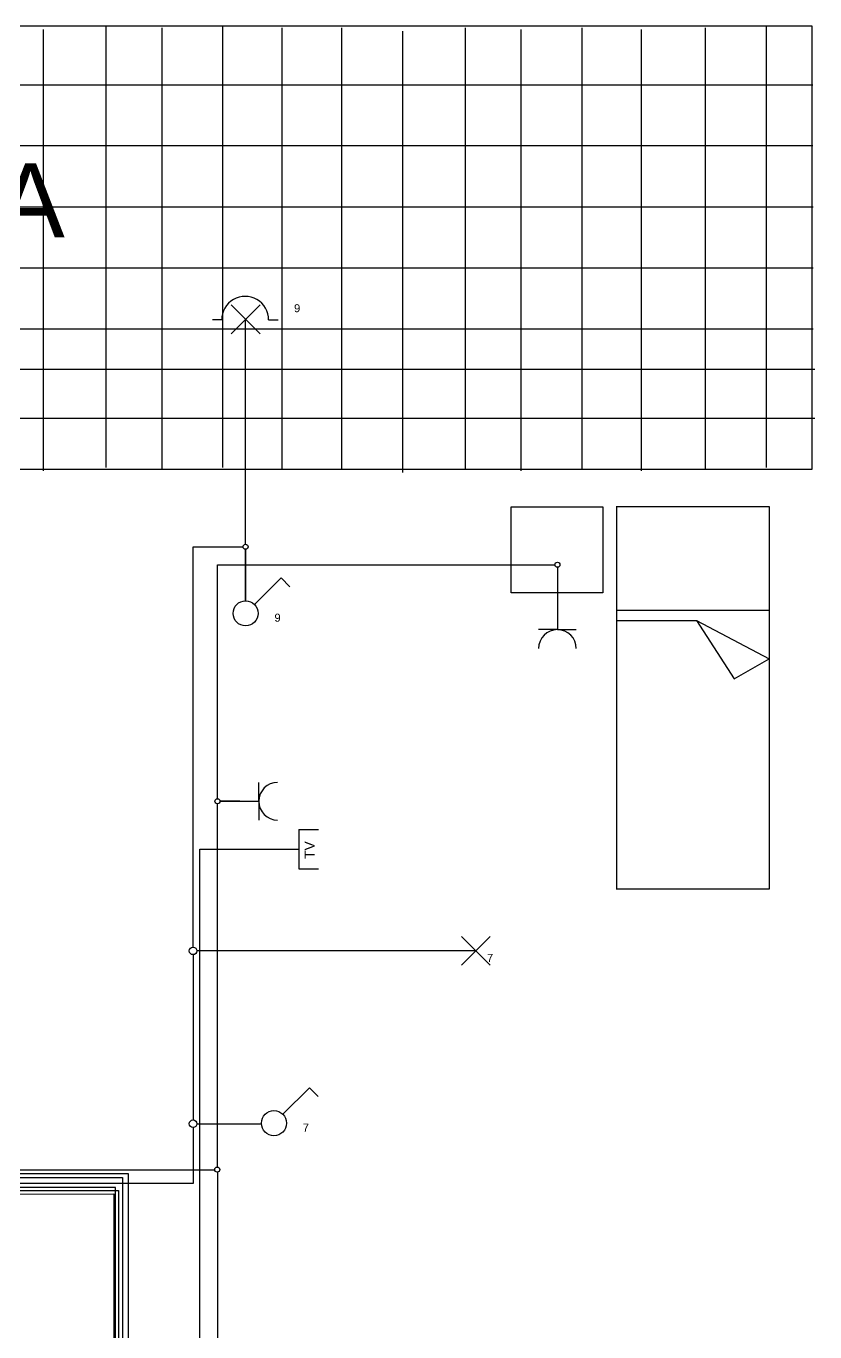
# Model space of a CAD drawing. Header units: millimetres. Extents: x 2744.1 to 2773.1, y 1487 to 1500.
# Drawn here: x 2761.2 to 2764.94, y 1493.23 to 1499.42 of the extents above; entities that cross this region are included whole.
import ezdxf
from ezdxf.lldxf.tags import DXFTag

# ---------------------------------------------------------------- set-up
doc = ezdxf.new("R2010")
doc.units = ezdxf.units.MM
doc.linetypes.add('DASHDOT', pattern=[25.4, 12.7, -6.35, 0, -6.35])
for name, color, linetype in [('Γραμμές RTV', 212, 'DIVIDE2'), ('Γραμμές Κουδουνιών-Κλειδαριάς', 190, 'Continuous'), ('Γραμμές Λευκών Συσκευών', 1, 'Continuous'), ('Γραμμές Παροχή', 11, 'Continuous'), ('Γραμμές Ρευματοδοτών', 3, 'Continuous'), ('Γραμμές Τηλεφώνου', 30, 'DASHDOT'), ('Γραμμές Φωτισμού', 5, 'Continuous'), ('ΕΠΙΠΛΑ', 254, 'Continuous'), ('συμβολα', 254, 'Continuous'), ('ΤΕΙΧΟΙ', 5, 'Continuous')]:
    doc.layers.add(name, color=color, linetype=linetype)
doc.styles.add('Romans', font='Romans.shx')
doc.styles.get("Standard").update_dxf_attribs({"font": 'arial.ttf'})
tags = doc.linetypes.add('DIVIDE2', pattern=[0.625, 0.25, -0.125, 0, -0.125, 0, -0.125]).pattern_tags.tags
tags[14:15] = [DXFTag(74, 4), DXFTag(75, 0), DXFTag(340, '0'), DXFTag(46, 1.0), DXFTag(50, 0.0), DXFTag(44, 0.0), DXFTag(45, 0.0)]
tags[12:13] = [DXFTag(74, 4), DXFTag(75, 0), DXFTag(340, '0'), DXFTag(46, 1.0), DXFTag(50, 0.0), DXFTag(44, 0.0), DXFTag(45, 0.0)]
tags[10:11] = [DXFTag(74, 4), DXFTag(75, 0), DXFTag(340, '0'), DXFTag(46, 1.0), DXFTag(50, 0.0), DXFTag(44, 0.0), DXFTag(45, 0.0)]
tags[8:9] = [DXFTag(74, 4), DXFTag(75, 0), DXFTag(340, '0'), DXFTag(46, 1.0), DXFTag(50, 0.0), DXFTag(44, 0.0), DXFTag(45, 0.0)]
tags[6:7] = [DXFTag(74, 4), DXFTag(75, 0), DXFTag(340, '0'), DXFTag(46, 1.0), DXFTag(50, 0.0), DXFTag(44, 0.0), DXFTag(45, 0.0)]
tags[4:5] = [DXFTag(74, 4), DXFTag(75, 0), DXFTag(340, '0'), DXFTag(46, 1.0), DXFTag(50, 0.0), DXFTag(44, 0.0), DXFTag(45, 0.0)]
pattern_1 = [(0, (0, 0), (0, 6.985), [5.08, -1.905]), (90, (0, 0), (-6.985, 4e-16), [5.08, -1.905])]

# ---------------------------------------------------------------- blocks, each defined once
blk = doc.blocks.new('SYMBOL_Bed_6_2D')
for p, q in [((0, 0), (0.75, 0)), ((0.75, 0), (0.75, -2)), ((-0.516, -0.0012), (-0.066, -0.0012)), ((-0.516, -0.4512), (-0.516, -0.0012)), ((-0.066, -0.0012), (-0.066, -0.4512)), ((-0.066, -0.4512), (-0.516, -0.4512)), ((0, -0.5405), (0.75, -0.5405)), ((0, -0.5946), (0.3925, -0.5946)), ((0.3925, -0.5946), (0.75, -0.7962)), ((0.3925, -0.5946), (0.5774, -0.9005)), ((0.5774, -0.9005), (0.75, -0.7962)), ((0.75, -2), (0, -2))]:
    blk.add_line(p, q)
at = {"ltscale": 0.3}
blk.add_line((0.0004, 0.0002), (0.0007, -1.9998), dxfattribs=at)

msp = doc.modelspace()

# ---------------------------------------------------------------- hatches: boundary and pattern name
at = {"layer": 'Γραμμές Κουδουνιών-Κλειδαριάς'}
h = msp.add_hatch(dxfattribs=at)
h.set_pattern_fill('ANGLE', color=256)
h.set_pattern_definition([(0, (3.506, 1.862), (0, 6.985), [5.08, -1.905]), (90, (3.506, 1.862), (-6.985, 4e-16), [5.08, -1.905])])
h.paths.add_polyline_path([(2762.0922, 1495.7446, 1), (2762.116, 1495.7446, 1)])
h = msp.add_hatch(dxfattribs=at)
h.set_pattern_fill('ANGLE', color=256)
h.set_pattern_definition([(0, (3.5054, 0.116), (0, 6.985), [5.08, -1.905]), (90, (3.5054, 0.116), (-6.985, 4e-16), [5.08, -1.905])])
h.paths.add_polyline_path([(2762.0914, 1493.9987, 1), (2762.1151, 1493.9987, 1)])
at = {"layer": 'Γραμμές Λευκών Συσκευών'}
h = msp.add_hatch(dxfattribs=at)
h.set_pattern_fill('ANGLE', color=3)
h.set_pattern_definition(pattern_1)
h.paths.add_polyline_path([(2762.0922, 1493.1112, 1), (2762.116, 1493.1112, 1)])
h.paths.add_polyline_path([(2762.0914, 1493.9987, 0.1211), (2762.0928, 1493.9932, -0.006372), (2762.1102, 1493.9891, 0.240359), (2762.1151, 1493.9987, 1)])
h.paths.add_polyline_path([(2762.0928, 1493.9932, 0.457412), (2762.1102, 1493.9891, 0.006372)])
h.paths.add_polyline_path([(2762.0922, 1495.7446, 1), (2762.116, 1495.7446, 1)])
h.paths.add_polyline_path([(2763.7046, 1496.8657, 1), (2763.7283, 1496.8657, 1)])
at = {"layer": 'Γραμμές Ρευματοδοτών'}
h = msp.add_hatch(dxfattribs=at)
h.set_pattern_fill('ANGLE', color=256)
h.set_pattern_definition([(0, (2.3356, 1.786), (0, 6.985), [5.08, -1.905]), (90, (2.3356, 1.786), (-6.985, 4e-16), [5.08, -1.905])])
h.paths.add_polyline_path([(2762.116, 1495.7446, 1), (2762.0922, 1495.7446, 1)])
h = msp.add_hatch(dxfattribs=at)
h.set_pattern_fill('ANGLE', color=256)
h.set_pattern_definition([(0, (2.141, 0.2474), (0, 6.985), [5.08, -1.905]), (90, (2.141, 0.2474), (-6.985, 4e-16), [5.08, -1.905])])
h.paths.add_polyline_path([(2761.9704, 1494.2163, 1), (2762.0064, 1494.2163, 1)])
h = msp.add_hatch(dxfattribs=at)
h.set_pattern_fill('ANGLE', color=256)
h.set_pattern_definition([(0, (2.335, 0.04), (0, 6.985), [5.08, -1.905]), (90, (2.335, 0.04), (-6.985, 4e-16), [5.08, -1.905])])
h.paths.add_polyline_path([(2762.1151, 1493.9987, 1), (2762.0914, 1493.9987, 1)])
at = {"layer": 'Γραμμές Τηλεφώνου'}
h = msp.add_hatch(dxfattribs=at)
h.set_pattern_fill('ANGLE', color=5)
h.set_pattern_definition(pattern_1)
h.paths.add_polyline_path([(2762.2258, 1496.9508, 1), (2762.2495, 1496.9508, 1)])
h = msp.add_hatch(dxfattribs=at)
h.set_pattern_fill('ANGLE', color=5)
h.set_pattern_definition([(0, (0.2955, 0.6985), (0, 6.985), [5.08, -1.905]), (90, (0.2955, 0.6985), (-6.985, 4e-16), [5.08, -1.905])])
h.paths.add_polyline_path([(2761.9704, 1495.0356, 1), (2762.0064, 1495.0356, 1)])
h = msp.add_hatch(dxfattribs=at)
h.set_pattern_fill('ANGLE', color=5)
h.set_pattern_definition(pattern_1)
h.paths.add_polyline_path([(2762.0064, 1494.2163, 1), (2761.9704, 1494.2163, 1)])
at = {"layer": 'Γραμμές Φωτισμού'}
h = msp.add_hatch(dxfattribs=at)
h.set_pattern_fill('ANGLE', color=256)
h.set_pattern_definition([(0, (2.138, 0.286), (0, 6.985), [5.08, -1.905]), (90, (2.138, 0.286), (-6.985, 4e-16), [5.08, -1.905])])
h.paths.add_polyline_path([(2762.0064, 1494.2163, 1), (2761.9704, 1494.2163, 1)])

# ---------------------------------------------------------------- linework, layer by layer
at = {"layer": 'Γραμμές RTV'}
for p, q in [((2762.4893, 1495.6108), (2762.5359, 1495.6108)), ((2762.4893, 1495.6108), (2762.4893, 1495.4241)), ((2762.5359, 1495.6108), (2762.5826, 1495.6108)), ((2762.0203, 1492.5577), (2762.0203, 1495.5174)), ((2762.0203, 1495.5174), (2762.3999, 1495.5174)), ((2762.3999, 1495.5174), (2762.4893, 1495.5174)), ((2762.4893, 1495.4241), (2762.5826, 1495.4241))]:
    msp.add_line(p, q, dxfattribs=at)
at = {"layer": 'Γραμμές Παροχή'}
for p, q in [((2760.0447, 1493.8789, 0.0001), (2761.6133, 1493.8839, 0.0055)), ((2761.6133, 1493.8839, 0.0055), (2761.6133, 1492.6391, 0.0055))]:
    msp.add_line(p, q, dxfattribs=at)
at = {"layer": 'Γραμμές Ρευματοδοτών'}
for p, q in [((2762.1041, 1495.7565), (2762.1041, 1496.8657)), ((2762.1041, 1496.8657), (2763.7046, 1496.8657)), ((2763.7165, 1496.8539), (2763.7165, 1496.6475)), ((2763.7165, 1496.6475), (2763.7165, 1496.5581)), ((2763.7165, 1496.5581), (2763.627, 1496.5581)), ((2763.7165, 1496.5581), (2763.8059, 1496.5581)), ((2762.3002, 1495.7446), (2762.3002, 1495.8341)), ((2762.1041, 1494.0105), (2762.1041, 1495.7328)), ((2762.116, 1495.7446), (2762.2107, 1495.7446)), ((2762.2107, 1495.7446), (2762.116, 1495.7446)), ((2762.2107, 1495.7446), (2762.3002, 1495.7446)), ((2762.3002, 1495.7446), (2762.3002, 1495.6552)), ((2759.7506, 1493.9978), (2762.0914, 1493.9978)), ((2759.7785, 1493.9806), (2761.6807, 1493.9806)), ((2759.8022, 1493.9606), (2761.6539, 1493.9606)), ((2761.6539, 1493.9606), (2761.6539, 1492.5879)), ((2761.6807, 1493.9806), (2761.6807, 1492.2327)), ((2762.1041, 1493.9869), (2762.1041, 1493.123))]:
    msp.add_line(p, q, dxfattribs=at)
for centre in [(2763.7165, 1496.8657), (2762.1041, 1495.7446), (2762.1033, 1493.9987)]:
    msp.add_circle(centre, 0.0119, dxfattribs=at)
for centre, start, end in [((2763.7165, 1496.4687), 0, 180), ((2762.3896, 1495.7446), 90, 270)]:
    msp.add_arc(centre, 0.0894, start, end, dxfattribs=at)
at = {"layer": 'Γραμμές Φωτισμού'}
for p, q in [((2762.1691, 1498.0971), (2762.3062, 1497.96)), ((2762.3062, 1498.0971), (2762.1691, 1497.96)), ((2762.1246, 1498.0266), (2762.0801, 1498.0266)), ((2762.2376, 1496.9626), (2762.2376, 1498.0286)), ((2762.3469, 1498.0266), (2762.3913, 1498.0266)), ((2761.9884, 1495.0536), (2761.9884, 1496.9508)), ((2761.9884, 1496.9508), (2762.2258, 1496.9508)), ((2762.2376, 1496.9389), (2762.2376, 1496.6948)), ((2762.2376, 1496.6948), (2762.2376, 1496.9389)), ((2762.2796, 1496.6774), (2762.4057, 1496.8034)), ((2762.4057, 1496.8034), (2762.4476, 1496.7613)), ((2761.9884, 1495.0176), (2761.9884, 1494.2343)), ((2763.3296, 1495.0356), (2762.0064, 1495.0356)), ((2762.4141, 1494.2608), (2762.5401, 1494.3869)), ((2762.5401, 1494.3869), (2762.5821, 1494.3448)), ((2761.9884, 1494.1984), (2761.9884, 1493.9335)), ((2762.0064, 1494.2163), (2762.3128, 1494.2163)), ((2761.9884, 1493.9335), (2759.8647, 1493.9331)), ((2761.6204, 1493.9137), (2759.8795, 1493.9129)), ((2759.9046, 1493.9003), (2761.634, 1493.9003)), ((2761.6204, 1492.6254), (2761.6204, 1493.9137)), ((2761.634, 1493.9003), (2761.634, 1492.2556))]:
    msp.add_line(p, q, dxfattribs=at)
for centre, radius in [((2762.2376, 1496.9508), 0.0119), ((2762.2376, 1496.6354), 0.0594), ((2761.9884, 1495.0356), 0.018), ((2762.3721, 1494.2188), 0.0594), ((2761.9884, 1494.2163), 0.018)]:
    msp.add_circle(centre, radius, dxfattribs=at)
msp.add_arc((2762.2357, 1498.0266), 0.1111, 359.99999, 180.00001, dxfattribs=at)
at = {"layer": 'ΕΠΙΠΛΑ', "ltscale": 0.3}
for p, q in [((2761.278, 1499.4027), (2761.278, 1497.3113)), ((2761.5748, 1499.4187), (2761.5748, 1497.3274)), ((2761.8396, 1499.4107), (2761.8396, 1497.3193)), ((2762.1284, 1499.4187), (2762.1284, 1497.3274)), ((2762.4092, 1499.4107), (2762.4092, 1497.3193)), ((2762.6928, 1499.4107), (2762.6928, 1497.3193)), ((2762.9816, 1499.3946), (2762.9816, 1497.3033)), ((2763.2785, 1499.4107), (2763.2785, 1497.3193)), ((2763.5432, 1499.4027), (2763.5432, 1497.3113)), ((2763.8321, 1499.4107), (2763.8321, 1497.3193)), ((2764.1129, 1499.4027), (2764.1129, 1497.3113)), ((2764.4177, 1499.4107), (2764.4177, 1497.3193)), ((2764.7066, 1499.4187), (2764.7066, 1497.3273)), ((2755.5956, 1499.1409), (2764.9276, 1499.1409)), ((2755.5956, 1498.8536), (2764.9276, 1498.8536)), ((2755.5977, 1498.5614), (2764.9296, 1498.5614)), ((2755.5977, 1498.2729), (2764.9296, 1498.2729)), ((2755.5977, 1497.9844), (2764.9296, 1497.9844)), ((2755.6057, 1497.7921), (2764.9377, 1497.7921)), ((2755.6057, 1497.5597), (2764.9377, 1497.5597))]:
    msp.add_line(p, q, dxfattribs=at)
msp.add_lwpolyline([(2755.5918, 1497.3181), (2764.925, 1497.3181), (2764.925, 1499.4184), (2755.5918, 1499.4184)], close=True, dxfattribs=at)
at = {"layer": 'ΤΕΙΧΟΙ'}
for p, q in [((2763.261, 1495.1042), (2763.3981, 1494.967)), ((2763.3981, 1495.1042), (2763.261, 1494.967))]:
    msp.add_line(p, q, dxfattribs=at)

# ---------------------------------------------------------------- block references
at = {"layer": 'ΕΠΙΠΛΑ', "color": 3, "linetype": 'Continuous', "lineweight": -3, "xscale": 0.9672740017752911, "yscale": 0.9068193766643325, "zscale": 0.9068193766643325}
msp.add_blockref('SYMBOL_Bed_6_2D', (2763.9957, 1497.1411, 4.2167), dxfattribs=at)

# ---------------------------------------------------------------- texts
at = {"layer": 'Γραμμές RTV'}
msp.add_text('TV', height=0.04665, rotation=90, dxfattribs=at).set_placement((2762.5644, 1495.4717))
at = {"layer": 'ΕΠΙΠΛΑ', "ltscale": 0.3, "insert": (2759.0977, 1499.3513), "char_height": 0.35, "attachment_point": 1, "style": 'Romans'}
msp.add_mtext_dynamic_manual_height_columns('{\\fArial|b0|i0|c161|p34;ΜΕΓΑΛΗ ΒΕΡΑΝΤΑ}', width=3.27339, gutter_width=0.5, heights=[0], dxfattribs=at)
at = {"layer": 'συμβολα', "char_height": 0.0379, "width": 0.294823, "attachment_point": 1}
for s, insert in [('9', (2762.4672, 1498.1006)), ('9', (2762.3744, 1496.6337)), ('7', (2763.3822, 1495.0209)), ('7', (2762.5089, 1494.2171))]:
    msp.add_mtext(s, dxfattribs=dict(at, insert=insert))

doc.saveas('drawing.dxf')
